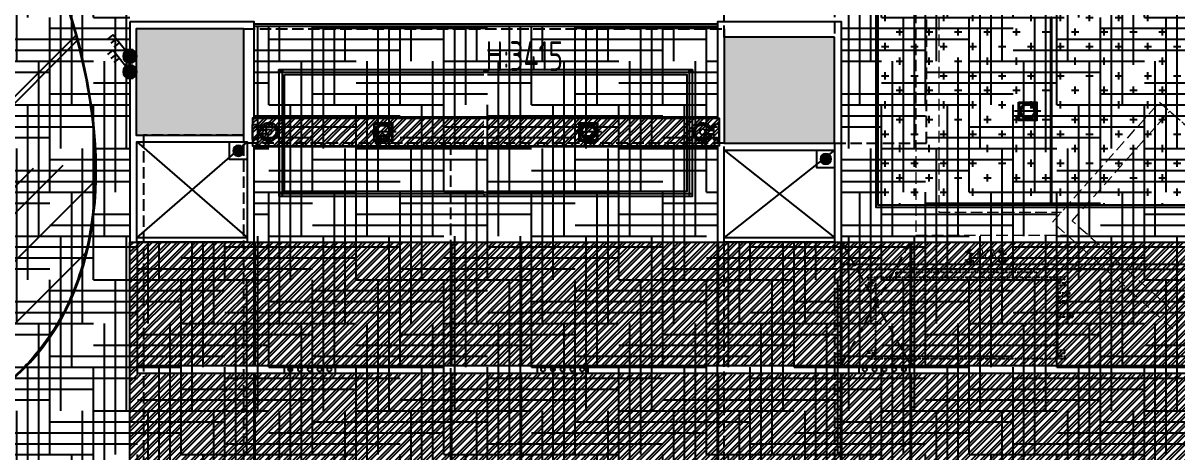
# Model space of a CAD drawing. Header units: millimetres. Extents: x -108767 to 78913, y -380878 to 1470.
# Drawn here: x -11737 to -6716, y -189345 to -187476 of the extents above; entities that cross this region are included whole.
import ezdxf
from ezdxf.enums import TextEntityAlignment as Align

# ---------------------------------------------------------------- set-up
doc = ezdxf.new("R2010")
doc.units = ezdxf.units.MM
doc.header["$LTSCALE"] = 10
doc.set_wipeout_variables(frame=1)
for name, pattern in [('__DASH', [0.35, 0.25, -0.1]), ('DASH', [0.35, 0.25, -0.1]), ('DOTE', [2.42, 2, -0.2, 0.02, -0.2])]:
    doc.linetypes.add(name, pattern=pattern)
doc.layers.add('A-GLAZ-MULN', color=1, linetype='Continuous', lineweight=25)
for name, color, linetype in [('NW-01-wall(原有墙体)', 255, 'Continuous'), ('NW-01梁', 4, 'Continuous'), ('NW-02-fix(到顶家具)', 54, 'Continuous'), ('NW-02-fr(地面家具)', 74, 'Continuous'), ('NW-02-free(活动家具)', 241, 'Continuous'), ('NW-02-玻璃隔断', 145, 'Continuous'), ('NW-03-地面铺装', 8, 'Continuous'), ('NW-04-light(天花灯具)', 1, 'Continuous'), ('NW-04-天花造型粗线', 163, 'Continuous'), ('NW-light(天花灯具)', 1, 'Continuous'), ('NW-完成面（用于平面）', 43, 'Continuous'), ('NW-开关插座', 117, 'Continuous'), ('NW-强弱电插座', 223, 'Continuous'), ('NW-强电插座', 223, 'Continuous'), ('NW-暖通设备', 161, 'Continuous'), ('NW-暖通风口', 33, 'Continuous')]:
    doc.layers.add(name, color=color, linetype=linetype)
doc.styles.get("Standard").update_dxf_attribs({"font": ''})
doc.styles.add('TSSD_REIN', font='tssdeng.shx', dxfattribs={"width": 0.7, "bigfont": 'hztxt.shx'})
doc.styles.add('黑体', font='', dxfattribs={"width": 0.8, "height": 3})
doc.styles.get('Standard').set_extended_font_data('SimSun')
doc.styles.get('黑体').set_extended_font_data('Microsoft YaHei')

# ---------------------------------------------------------------- blocks, each defined once
blk = doc.blocks.new('hdfgfgfd')
at = {"layer": 'NW-04-light(天花灯具)'}
blk.add_lwpolyline([(-48389.7, -188720.5), (-48170.6, -188720.5), (-48170.6, -188754.5), (-48389.7, -188754.5)], close=True, dxfattribs=at)
at = {"layer": 'NW-04-light(天花灯具)', "color": 8}
for centre in [(-48365.3, -188737.5), (-48322.7, -188737.5), (-48280.1, -188737.5), (-48237.5, -188737.5), (-48195, -188737.5)]:
    blk.add_circle(centre, 8.76, dxfattribs=at)
blk = doc.blocks.new('嵌入式射灯1')
at = {"color": 250, "linetype": 'DOTE', "ltscale": 30}
blk.add_line((0, 100), (0, -100), dxfattribs=at)
blk.add_lwpolyline([(-100, 0, 0, 0, 0), (100, 0, 30, 0, 0), (154.9, 0, 0, 0, 0)], format="xyseb", dxfattribs=at)
blk.add_circle((0, 0), 60)
at = {"color": 250}
blk.add_circle((0, 0), 50, dxfattribs=at)
blk = doc.blocks.new('*U243')
at = {"layer": 'NW-04-light(天花灯具)', "color": 1, "ltscale": 15}
blk.add_lwpolyline([(150844.17, -14074.61), (150848.37, -14074.61), (150848.37, -14078.82), (150844.17, -14078.82)], close=True, dxfattribs=at)
at = {"layer": 'NW-04-light(天花灯具)', "color": 8, "ltscale": 15}
blk.add_lwpolyline([(150844.38, -14074.82), (150848.16, -14074.82), (150848.16, -14078.61), (150844.38, -14078.61)], close=True, dxfattribs=at)
at = {"layer": 'NW-04-light(天花灯具)', "color": 1, "linetype": 'DASH', "ltscale": 15, "xscale": 0.03000000000000001, "yscale": 0.03000000000000001, "zscale": 0.03000000000000001, "rotation": 270.0000000002702}
blk.add_blockref('嵌入式射灯1', (150846.27, -14076.71), dxfattribs=at)
blk = doc.blocks.new('fdsaghfjkd')
at = {"layer": 'NW-暖通风口', "color": 250, "linetype": '__DASH', "ltscale": 0.5}
for p, q in [((-474.8, -12.6), (-474.8, 0)), ((-474.8, 0), (-439.2, 0)), ((-439.2, -396.2), (-439.2, 0)), ((-439.2, 0), (439.2, 0)), ((-340.1, 0), (-340.1, 23.8)), ((-340.1, 23.8), (340.1, 23.8)), ((340.1, 23.8), (340.1, 0)), ((439.2, 0), (439.2, -396.2)), ((439.2, -396.2), (439.2, 0)), ((474.8, 0), (439.2, 0)), ((474.8, -12.6), (474.8, 0)), ((-474.8, -12.6), (-453.4, -12.6)), ((-453.4, -28), (-474.8, -28)), ((-474.8, -28), (-474.8, -40.6)), ((-474.8, -40.6), (-439.2, -40.6)), ((474.8, -40.6), (439.2, -40.6)), ((474.8, -12.6), (453.4, -12.6)), ((453.4, -28), (474.8, -28)), ((474.8, -28), (474.8, -40.6)), ((439.2, -75.5), (483.4, -75.5)), ((439.2, -93.3), (483.4, -93.3)), ((483.4, -75.5), (483.4, -84.4)), ((483.4, -78.5), (487.3, -78.5)), ((483.4, -93.3), (483.4, -84.4)), ((483.4, -90.2), (487.3, -90.2)), ((487.3, -94.7), (487.3, -74.1)), ((487.3, -74.1), (496.6, -74.1)), ((487.3, -94.7), (496.6, -94.7)), ((496.6, -74.1), (497.1, -74.6)), ((496.6, -94.7), (497.1, -94.1)), ((497.1, -74.6), (497.1, -94.1)), ((439.2, -114.3), (474.5, -114.3)), ((439.2, -124.1), (474.5, -124.1)), ((474.5, -114.3), (474.5, -119.2)), ((474.5, -117.3), (478.4, -117.3)), ((474.5, -124.1), (474.5, -119.2)), ((474.5, -121.1), (478.4, -121.1)), ((478.4, -125.5), (478.4, -112.8)), ((478.4, -112.8), (487.7, -112.8)), ((478.4, -125.5), (487.7, -125.5)), ((487.7, -112.8), (488.2, -113.4)), ((487.7, -125.5), (488.2, -125)), ((488.2, -113.4), (488.2, -125)), ((439.2, -174), (500.1, -174)), ((439.2, -191.8), (500.1, -191.8)), ((500.1, -174), (500.1, -182.9)), ((500.1, -177), (504, -177)), ((500.1, -191.8), (500.1, -182.9)), ((500.1, -188.7), (504, -188.7)), ((504, -193.2), (504, -172.6)), ((504, -172.6), (513.3, -172.6)), ((504, -193.2), (513.3, -193.2)), ((513.3, -172.6), (513.8, -173.1)), ((513.3, -193.2), (513.8, -192.6)), ((513.8, -173.1), (513.8, -192.6)), ((-474.8, -368.2), (-474.8, -355.6)), ((-474.8, -355.6), (-439.2, -355.6)), ((-453.4, -368.2), (-474.8, -368.2)), ((-474.8, -383.7), (-474.8, -396.2)), ((-474.8, -383.7), (-453.4, -383.7)), ((474.8, -355.6), (439.2, -355.6)), ((453.4, -368.2), (474.8, -368.2)), ((474.8, -383.7), (453.4, -383.7)), ((474.8, -368.2), (474.8, -355.6)), ((474.8, -383.7), (474.8, -396.2)), ((-474.8, -396.2), (-439.2, -396.2)), ((439.2, -396.2), (-439.2, -396.2)), ((474.8, -396.2), (439.2, -396.2))]:
    blk.add_line(p, q, dxfattribs=at)
for centre, start, end in [((-453.4, -20.3), 270, 90), ((453.4, -20.3), 90, 270), ((-453.4, -375.9), 270, 90), ((453.4, -375.9), 90, 270)]:
    blk.add_arc(centre, 7.74, start, end, dxfattribs=at)
blk = doc.blocks.new('A$C14736404')
at = {"layer": 'A-GLAZ-MULN', "color": 1}
for p, q in [((52.2, 40.3), (20.2, 40.3)), ((52.2, 26.9), (20.2, 26.9))]:
    blk.add_line(p, q, dxfattribs=at)
blk.add_lwpolyline([(0, 6.7), (0, 60.5), (20.2, 60.5), (20.2, 6.7)], close=True, dxfattribs=at)
at = {"layer": 'A-GLAZ-MULN', "color": 8}
blk.add_circle((59.7, 33.6), 10.1, dxfattribs=at)
at = {"layer": 'A-GLAZ-MULN', "color": 1}
blk.add_arc((59.7, 33.6), 33.6, 191.537, 168.463, dxfattribs=at)
at = {"layer": 'A-GLAZ-MULN', "color": 8}
blk.add_arc((59.7, 33.6), 26.9, 194.4775, 165.5225, dxfattribs=at)
blk = doc.blocks.new('*U61')
h = blk.add_hatch(color=256)
h.dxf.hatch_style = 1
edge = h.paths.add_edge_path()
edge.add_arc((0, 40), 30, 0, 360)
blk.add_lwpolyline([(-50, -10), (50, -10), (50, 90), (-50, 90)], close=True)
blk.add_circle((0, 40), 30)
blk = doc.blocks.new('*U264')
at = {"layer": 'NW-强电插座', "xscale": 0.7704166666280803, "yscale": 0.7704166666280803, "zscale": 0.7704166666280803}
blk.add_blockref('*U61', (225.9, 1986.4), dxfattribs=at)
blk = doc.blocks.new('_LINKPT1')
blk.add_line((0, 0), (0, 0))
blk = doc.blocks.new('ergwet')
for p, q in [((5135.37, -385.51), (5136.08, -384.8)), ((5137.49, -387.63), (5135.37, -385.51)), ((5135.91, -386.06), (5136.63, -385.34)), ((5136.43, -386.57), (5137.14, -385.86))]:
    blk.add_line(p, q)
blk.add_circle((5138.19, -388.34), 1)
for points in [[(5137.33, -388.84), (5137.33, -387.84), (5137.69, -389.21), (5137.69, -387.47)], [(5137.69, -389.21), (5137.69, -387.47), (5138.19, -389.34), (5138.19, -387.34)], [(5138.69, -389.21), (5138.69, -387.47), (5138.19, -389.34), (5138.19, -387.34)], [(5139.06, -388.84), (5139.06, -387.84), (5138.69, -389.21), (5138.69, -387.47)], [(5137.19, -388.34), (5137.19, -388.34), (5137.33, -388.84), (5137.33, -387.84)], [(5139.19, -388.34), (5139.19, -388.34), (5139.06, -388.84), (5139.06, -387.84)]]:
    blk.add_solid(points)
at = {"xscale": 4.805045045043872, "yscale": 4.805045045043872, "zscale": 4.805045045043872, "rotation": 90}
for p in [(5138.19, -387.34), (5137.19, -388.34), (5139.19, -388.34)]:
    blk.add_blockref('_LINKPT1', p, dxfattribs=at)
at = {"width": 0.8, "flags": 9}
blk.add_attdef('A', (5139.19, -388.34), '', height=0.0000961, rotation=90, dxfattribs=at)
blk = doc.blocks.new('*U261')
at = {"layer": 'NW-开关插座', "xscale": 30.1, "yscale": 30.1, "zscale": 30.1}
blk.add_blockref('ergwet', (-154433.7, 13702.9), dxfattribs=at)
blk = doc.blocks.new('gdagdfds')
at = {"layer": 'NW-03-地面铺装'}
h = blk.add_hatch(dxfattribs=at)
h.set_pattern_fill('HOUND', color=250, scale=30)
h.paths.add_polyline_path([(-8715.5, -189541.5), (-8175.5, -189541.5), (-8175.5, -188430.5), (-8715.5, -188430.5)])
h.paths.add_polyline_path([(-8715.5, -188430.5), (-10731.5, -188430.5), (-10731.5, -189541.5), (-8715.5, -189541.5)])
h.paths.add_polyline_path([(-10731.5, -188430.5), (-8715.5, -188430.5), (-8715.5, -187491.5), (-10731.5, -187491.5)])
h.paths.add_polyline_path([(-11271.5, -184286.5), (-16940.5, -184286.5), (-16940.5, -189541.5), (-11271.5, -189541.5)])
h.paths.add_polyline_path([(-10731.5, -188430.5), (-11271.5, -188430.5), (-11271.5, -189541.5), (-10731.5, -189541.5)])
h.paths.add_polyline_path([(-10738.5, -187994.5), (-10738.5, -188011), (-10731.5, -188011), (-10731.5, -187994.5)])
h.paths.add_polyline_path([(-6721.5, -189541.5), (-6721.5, -189391.5), (-2315.5, -189391.5), (-2315.5, -189541.5), (-1522.5, -189541.5), (-1522.5, -184286.5), (-8175.5, -184286.5), (-8175.5, -189541.5)])

msp = doc.modelspace()

# ---------------------------------------------------------------- hatches: boundary and pattern name
at = {"layer": 'NW-01-wall(原有墙体)'}
h = msp.add_hatch(color=250, dxfattribs=at)
h.dxf.hatch_style = 1
h.paths.add_polyline_path([(-17160.5, -183986.5), (-1222.5, -183986.5), (-1222.5, -189855.5), (-1629.5, -189855.5), (-1629.5, -193769.5), (-17160.5, -193769.5)])
h.paths.add_polyline_path([(-16960.5, -184186.5), (-16960.5, -193569.5), (-1829.5, -193569.5), (-1829.5, -191673.5), (-3655.5, -191673.5), (-3655.5, -191296.5), (-3455.5, -191296.5), (-3455.5, -191453.5), (-1842.5, -191453.5), (-1842.5, -189890.5), (-3455.5, -189890.5), (-3455.5, -190430.5), (-3655.5, -190430.5), (-3655.5, -189871.5), (-4059.5, -189871.5), (-4059.5, -189571.5), (-3273.5, -189571.5), (-3273.5, -189655.5), (-1422.5, -189655.5), (-1422.5, -184186.5)], flags=16)
h = msp.add_hatch(color=250, dxfattribs=at)
h.dxf.hatch_style = 1
h.paths.add_polyline_path([(-10776.5, -187501.5), (-11244.5, -187501.5), (-11244.5, -187964.5), (-10776.5, -187964.5)])
h = msp.add_hatch(color=250, dxfattribs=at)
h.dxf.hatch_style = 1
h.paths.add_polyline_path([(-8205.5, -187537.5), (-8685.5, -187537.5), (-8685.5, -188000.5), (-8205.5, -188000.5)])
at = {"layer": 'NW-04-天花造型粗线', "linetype": 'Continuous'}
h = msp.add_hatch(dxfattribs=at)
h.set_pattern_fill('AR-RROOF', color=250, scale=20, angle=45)
h.set_pattern_definition([(45, (0, -10), (431.0523, 1149.4728), [7620, -1016, 2540, -508]), (45, (298.14, 647.35), (-836.9599, 118.5394), [1524, -167.64, 3048, -381]), (45, (-125.72, 474.93), (1627.2224, 2108.56414), [4064, -711.2, 2032, -508])])
edge = h.paths.add_edge_path()
edge.add_spline(control_points=[(-11739.5, -188983.1), (-11714.8, -188958.4), (-11691.5, -188932.5), (-11637.3, -188865.1), (-11608, -188822.1), (-11555.7, -188730.8), (-11532.7, -188682.5), (-11493.1, -188581.1), (-11476.5, -188527.9), (-11450, -188417.1), (-11440, -188359.5), (-11426.7, -188240.2), (-11423.4, -188178.6), (-11423.6, -188051.9), (-11427, -187986.8), (-11440.6, -187853.6), (-11450.7, -187785.6), (-11477.6, -187647.1), (-11494.4, -187576.7), (-11534.4, -187434.1), (-11557.6, -187361.9), (-11610.4, -187216.3), (-11639.9, -187142.9), (-11705, -186995.6), (-11740.6, -186921.6), (-11817.5, -186773.7), (-11858.8, -186699.8), (-11946.9, -186552.6), (-11993.6, -186479.4), (-12092.1, -186334.1), (-12143.9, -186262.2), (-12252, -186120), (-12308.4, -186049.9), (-12425.2, -185912.1), (-12485.7, -185844.4), (-12610.3, -185712.1), (-12674.4, -185647.4), (-12805.7, -185521.6), (-12872.9, -185460.5), (-13009.9, -185342.3), (-13079.6, -185285.2), (-13221, -185175.6), (-13292.7, -185123.1), (-13437.5, -185022.9), (-13510.5, -184975.3), (-13657.4, -184885.5), (-13731.2, -184843.3), (-13878.9, -184764.6), (-13952.9, -184728.1), (-14100.3, -184661), (-14173.8, -184630.5), (-14319.6, -184575.8), (-14392, -184551.5), (-14535, -184509.5), (-14605.7, -184491.7), (-14744.8, -184462.7), (-14813.2, -184451.5), (-14947.2, -184435.9), (-15012.8, -184431.4), (-15140.5, -184429.1), (-15202.7, -184431.4), (-15323.1, -184442.5), (-15381.3, -184451.5), (-15493.5, -184476), (-15547.3, -184491.5), (-15650.2, -184529.2), (-15699.3, -184551.2), (-15792.1, -184601.6), (-15835.9, -184629.9), (-15917.9, -184692.7), (-15956.1, -184727.1), (-16026.7, -184801.7), (-16059.1, -184841.9), (-16117.6, -184927.7), (-16143.8, -184973.4), (-16189.8, -185069.8), (-16209.7, -185120.6), (-16242.8, -185226.8), (-16256.1, -185282.2), (-16276.1, -185397.4), (-16282.7, -185457.1), (-16289.3, -185580.2), (-16289.3, -185643.6), (-16282.4, -185773.7), (-16275.6, -185840.3), (-16255.4, -185976.2), (-16242, -186045.5), (-16208.5, -186186.2), (-16188.5, -186257.6), (-16142.1, -186401.8), (-16115.7, -186474.7), (-16056.8, -186621.3), (-16024.2, -186695.1), (-15953.1, -186842.8), (-15914.7, -186916.8), (-15832.1, -187064.5), (-15788, -187138.2), (-15694.7, -187284.5), (-15645.4, -187357.2), (-15542, -187501.1), (-15487.9, -187572.2), (-15375.3, -187712.3), (-15316.8, -187781.3), (-15196, -187916.5), (-15133.6, -187982.8), (-15005.5, -188112), (-14939.8, -188175), (-14805.6, -188297.1), (-14737, -188356.3), (-14597.7, -188470.3), (-14526.9, -188525.2), (-14383.7, -188630.2), (-14311.3, -188680.3), (-14165.3, -188775.4), (-14091.8, -188820.4), (-13944.4, -188904.8), (-13870.4, -188944.2), (-13722.7, -189017.2), (-13648.9, -189050.7), (-13502.1, -189111.7), (-13429.1, -189139.1), (-13284.5, -189187.6), (-13212.9, -189208.7), (-13071.6, -189244.2), (-13002, -189258.7), (-12865.3, -189281.1), (-12798.3, -189289), (-12667.3, -189298), (-12603.3, -189299.1), (-12479.1, -189294.7), (-12418.8, -189289.1), (-12302.4, -189271.2), (-12246.3, -189259), (-12138.7, -189227.9), (-12087.1, -189209.1), (-11989.2, -189165.1), (-11942.7, -189139.9), (-11855.1, -189083.3), (-11814.1, -189051.9), (-11763.4, -189006.4), (-11751.3, -188994.9), (-11739.5, -188983.1)], knot_values=[3.141593, 3.141593, 3.141593, 3.141593, 3.203394, 3.203394, 3.294449, 3.294449, 3.385504, 3.385504, 3.476559, 3.476559, 3.567614, 3.567614, 3.65867, 3.65867, 3.749725, 3.749725, 3.84078, 3.84078, 3.931835, 3.931835, 4.02289, 4.02289, 4.113946, 4.113946, 4.205001, 4.205001, 4.296056, 4.296056, 4.387111, 4.387111, 4.478166, 4.478166, 4.569221, 4.569221, 4.660277, 4.660277, 4.751332, 4.751332, 4.842387, 4.842387, 4.933442, 4.933442, 5.024497, 5.024497, 5.115552, 5.115552, 5.206608, 5.206608, 5.297663, 5.297663, 5.388718, 5.388718, 5.479773, 5.479773, 5.570828, 5.570828, 5.661884, 5.661884, 5.752939, 5.752939, 5.843994, 5.843994, 5.935049, 5.935049, 6.026104, 6.026104, 6.117159, 6.117159, 6.208215, 6.208215, 6.29927, 6.29927, 6.390325, 6.390325, 6.48138, 6.48138, 6.572435, 6.572435, 6.663491, 6.663491, 6.754546, 6.754546, 6.845601, 6.845601, 6.936656, 6.936656, 7.027711, 7.027711, 7.118766, 7.118766, 7.209822, 7.209822, 7.300877, 7.300877, 7.391932, 7.391932, 7.482987, 7.482987, 7.574042, 7.574042, 7.665097, 7.665097, 7.756153, 7.756153, 7.847208, 7.847208, 7.938263, 7.938263, 8.029318, 8.029318, 8.120373, 8.120373, 8.211429, 8.211429, 8.302484, 8.302484, 8.393539, 8.393539, 8.484594, 8.484594, 8.575649, 8.575649, 8.666704, 8.666704, 8.75776, 8.75776, 8.848815, 8.848815, 8.93987, 8.93987, 9.030925, 9.030925, 9.12198, 9.12198, 9.213035, 9.213035, 9.304091, 9.304091, 9.395146, 9.395146, 9.424778, 9.424778, 9.424778, 9.424778], degree=3, periodic=0)
at = {"layer": 'NW-04-天花造型粗线'}
h = msp.add_hatch(dxfattribs=at)
h.set_pattern_fill('CROSS', color=250, scale=10)
h.paths.add_polyline_path([(-3107.5, -188270.5), (-8015.5, -188270.5), (-8015.5, -184519.5), (-3107.5, -184519.5)])
h.paths.add_polyline_path([(-7490.3, -184519.5), (-7240.3, -184519.5), (-7240.3, -185099.5), (-7490.3, -185099.5)], flags=16)
h.paths.add_polyline_path([(-5012.5, -186361.5), (-4762.5, -186361.5), (-4762.5, -187295.5), (-5012.5, -187295.5)], flags=16)
h = msp.add_hatch(dxfattribs=at)
h.set_pattern_fill('ANSI32', color=250, scale=3)
h.paths.add_polyline_path([(-8708.5, -187891), (-10738.5, -187891), (-10738.5, -188011), (-8708.5, -188011)])
h.paths.add_polyline_path([(-8718.5, -187886), (-10728.5, -187886), (-10728.5, -187891), (-8718.5, -187891)])
h.paths.add_polyline_path([(-8718.5, -188011), (-10728.5, -188011), (-10728.5, -188016), (-8718.5, -188016)])
h = msp.add_hatch(dxfattribs=at)
h.set_pattern_fill('ANSI32', color=250, scale=3)
h.paths.add_polyline_path([(-11271.5, -188430.5), (-1522.5, -188430.5), (-1522.5, -189541.5), (-11271.5, -189541.5)])
h.paths.add_polyline_path([(-11241.5, -188966), (-1552.5, -188966), (-1552.5, -189006), (-11241.5, -189006)], flags=16)
at = {"layer": 'NW-暖通风口'}
for points in [[(-7619.4, -188523.8), (-7634.5, -188508.6), (-7637.9, -188513.2)], [(-7619.4, -188523.8), (-7604.2, -188508.6), (-7600.8, -188513.2)], [(-7475.8, -188523.8), (-7490.9, -188508.6), (-7494.4, -188513.2)], [(-7475.8, -188523.8), (-7460.7, -188508.6), (-7457.3, -188513.2)]]:
    msp.add_hatch(color=256, dxfattribs=at).paths.add_polyline_path(points)

# ---------------------------------------------------------------- linework, layer by layer
at = {"layer": 'NW-01-wall(原有墙体)'}
for points in [[(-10776.5, -187501.5), (-11244.5, -187501.5), (-11244.5, -187964.5), (-10776.5, -187964.5)], [(-8205.5, -187537.5), (-8685.5, -187537.5), (-8685.5, -188000.5), (-8205.5, -188000.5)]]:
    msp.add_lwpolyline(points, close=True, dxfattribs=at)
at = {"layer": 'NW-01梁', "linetype": 'DASH', "ltscale": 20}
for p, q in [((-7806.5, -188000.5), (-7806.5, -184186.5)), ((-8206.5, -188000.5), (-7806.5, -188000.5))]:
    msp.add_line(p, q, dxfattribs=at)
msp.add_lwpolyline([(-8685.5, -184461.5), (-8205.5, -184461.5), (-8205.5, -187537.5), (-8685.5, -187537.5)], close=True, dxfattribs=at)
at = {"layer": 'NW-02-fix(到顶家具)', "color": 8, "ltscale": 10}
for p, q in [((-11241.5, -187994.5), (-10761.5, -188410.5)), ((-10761.5, -187994.5), (-11241.5, -188410.5)), ((-8685.5, -188030.5), (-8205.5, -188410.5)), ((-8205.5, -188030.5), (-8685.5, -188410.5))]:
    msp.add_line(p, q, dxfattribs=at)
at = {"layer": 'NW-02-fix(到顶家具)', "ltscale": 10}
for points in [[(-11241.5, -188430.5), (-11241.5, -187994.5), (-10761.5, -187994.5), (-10761.5, -188430.5)], [(-8685.5, -188430.5), (-8685.5, -188030.5), (-8205.5, -188030.5), (-8205.5, -188430.5)]]:
    msp.add_lwpolyline(points, dxfattribs=at)
for points in [[(-11241.5, -188410.5), (-10761.5, -188410.5), (-10761.5, -188430.5), (-11241.5, -188430.5)], [(-8685.5, -188410.5), (-8205.5, -188410.5), (-8205.5, -188430.5), (-8685.5, -188430.5)]]:
    msp.add_lwpolyline(points, close=True, dxfattribs=at)
at = {"layer": 'NW-02-fr(地面家具)'}
for points in [[(-10623.5, -188230.5), (-8823.5, -188230.5), (-8823.5, -187680.5), (-10623.5, -187680.5)], [(-10623.5, -187680.5), (-10608.5, -187680.5), (-10608.5, -187690.5), (-10623.5, -187690.5)], [(-9731, -187680.5), (-9716, -187680.5), (-9716, -187690.5), (-9731, -187690.5)], [(-8838.5, -187680.5), (-8823.5, -187680.5), (-8823.5, -187690.5), (-8838.5, -187690.5)], [(-10623.5, -188230.5), (-10608.5, -188230.5), (-10608.5, -188220.5), (-10623.5, -188220.5)], [(-9731, -188230.5), (-9716, -188230.5), (-9716, -188220.5), (-9731, -188220.5)], [(-8838.5, -188230.5), (-8823.5, -188230.5), (-8823.5, -188220.5), (-8838.5, -188220.5)]]:
    msp.add_lwpolyline(points, close=True, dxfattribs=at)
at = {"layer": 'NW-02-fr(地面家具)', "color": 8}
for points in [[(-10608.5, -187690.5), (-8838.5, -187690.5), (-8838.5, -188220.5), (-10608.5, -188220.5)], [(-10598.5, -187700.5), (-8848.5, -187700.5), (-8848.5, -188210.5), (-10598.5, -188210.5)]]:
    msp.add_lwpolyline(points, close=True, dxfattribs=at)
at = {"layer": 'NW-02-fr(地面家具)', "color": 250}
for points in [[(-10193.3, -187976.7), (-10211.5, -187967.2), (-10156.3, -187967.2), (-10175.7, -187958.2)], [(-9282.2, -187976.7), (-9300.5, -187967.2), (-9245.3, -187967.2), (-9264.7, -187958.2)]]:
    msp.add_lwpolyline(points, dxfattribs=at)
at = {"layer": 'NW-02-free(活动家具)', "linetype": 'DASH', "lineweight": 5, "ltscale": 20}
for points in [[(-2429.7, -184836.8), (-7852.5, -184836.8), (-7852.5, -188400.5), (-7193.6, -188400.5)], [(-6792.4, -187820.5), (-6269.2, -188285.6), (-6734.3, -188808.8), (-7257.4, -188343.7), (-6792.4, -187820.5)]]:
    msp.add_lwpolyline(points, dxfattribs=at)
at = {"layer": 'NW-02-free(活动家具)', "color": 8, "linetype": 'DASH', "lineweight": 5, "ltscale": 20}
msp.add_lwpolyline([(-2429.7, -184936.8), (-7752.5, -184936.8), (-7752.5, -188300.5), (-7219, -188300.5)], dxfattribs=at)
msp.add_lwpolyline([(-6747.5, -187860.4), (-6314, -188245.8), (-6739.3, -188724.1), (-7172.7, -188338.7)], close=True, dxfattribs=at)
at = {"layer": 'NW-02-玻璃隔断', "ltscale": 10}
for p, q in [((-8715.5, -187481.5), (-10731.5, -187481.5)), ((-8715.5, -187491.5), (-10731.5, -187491.5))]:
    msp.add_line(p, q, dxfattribs=at)
at = {"layer": 'NW-04-天花造型粗线'}
for points in [[(-3107.5, -188280.5), (-8025.5, -188280.5), (-8025.5, -184509.5), (-3107.5, -184509.5)], [(-11271.5, -188430.5), (-1522.5, -188430.5), (-1522.5, -189541.5), (-11271.5, -189541.5)]]:
    msp.add_lwpolyline(points, close=True, dxfattribs=at)
at = {"layer": 'NW-04-天花造型粗线', "color": 32}
msp.add_lwpolyline([(-3107.5, -188270.5), (-8015.5, -188270.5), (-8015.5, -184519.5), (-3107.5, -184519.5)], close=True, dxfattribs=at)
at = {"layer": 'NW-04-天花造型粗线', "color": 251}
for points in [[(-7265.5, -187451.5), (-7262.5, -187451.5), (-7262.5, -188270.5), (-7265.5, -188270.5)], [(-10731.5, -188430.5), (-10728.5, -188430.5), (-10728.5, -189541.5), (-10731.5, -189541.5)], [(-9875, -188430.5), (-9872, -188430.5), (-9872, -189541.5), (-9875, -189541.5)], [(-9572, -188430.5), (-9569, -188430.5), (-9569, -189541.5), (-9572, -189541.5)], [(-8715.5, -188430.5), (-8712.5, -188430.5), (-8712.5, -189541.5), (-8715.5, -189541.5)], [(-8178.5, -188430.5), (-8175.5, -188430.5), (-8175.5, -189541.5), (-8178.5, -189541.5)], [(-7875.5, -188430.5), (-7872.5, -188430.5), (-7872.5, -189541.5), (-7875.5, -189541.5)]]:
    msp.add_lwpolyline(points, close=True, dxfattribs=at)
at = {"layer": 'NW-04-天花造型粗线', "color": 32, "linetype": 'DASH', "ltscale": 20}
msp.add_lwpolyline([(-8175.5, -188430.5), (-3260.5, -188430.5), (-3260.5, -188550.5), (-8175.5, -188550.5)], close=True, dxfattribs=at)
at = {"layer": 'NW-04-天花造型粗线', "color": 32}
msp.add_open_spline([(-11739.5, -188983.1), (-11714.8, -188958.4), (-11691.5, -188932.5), (-11637.3, -188865.1), (-11608, -188822.1), (-11555.7, -188730.8), (-11532.7, -188682.5), (-11493.1, -188581.1), (-11476.5, -188527.9), (-11450, -188417.1), (-11440, -188359.5), (-11426.7, -188240.2), (-11423.4, -188178.6), (-11423.6, -188051.9), (-11427, -187986.8), (-11440.6, -187853.6), (-11450.7, -187785.6), (-11477.6, -187647.1), (-11494.4, -187576.7), (-11534.4, -187434.1), (-11557.6, -187361.9), (-11610.4, -187216.3), (-11639.9, -187142.9), (-11705, -186995.6), (-11740.6, -186921.6), (-11817.5, -186773.7), (-11858.8, -186699.8), (-11946.9, -186552.6), (-11993.6, -186479.4), (-12092.1, -186334.1), (-12143.9, -186262.2), (-12252, -186120), (-12308.4, -186049.9), (-12425.2, -185912.1), (-12485.7, -185844.4), (-12610.3, -185712.1), (-12674.4, -185647.4), (-12805.7, -185521.6), (-12872.9, -185460.5), (-13009.9, -185342.3), (-13079.6, -185285.2), (-13221, -185175.6), (-13292.7, -185123.1), (-13437.5, -185022.9), (-13510.5, -184975.3), (-13657.4, -184885.5), (-13731.2, -184843.3), (-13878.9, -184764.6), (-13952.9, -184728.1), (-14100.3, -184661), (-14173.8, -184630.5), (-14319.6, -184575.8), (-14392, -184551.5), (-14535, -184509.5), (-14605.7, -184491.7), (-14744.8, -184462.7), (-14813.2, -184451.5), (-14947.2, -184435.9), (-15012.8, -184431.4), (-15140.5, -184429.1), (-15202.7, -184431.4), (-15323.1, -184442.5), (-15381.3, -184451.5), (-15493.5, -184476), (-15547.3, -184491.5), (-15650.2, -184529.2), (-15699.3, -184551.2), (-15792.1, -184601.6), (-15835.9, -184629.9), (-15917.9, -184692.7), (-15956.1, -184727.1), (-16026.7, -184801.7), (-16059.1, -184841.9), (-16117.6, -184927.7), (-16143.8, -184973.4), (-16189.8, -185069.8), (-16209.7, -185120.6), (-16242.8, -185226.8), (-16256.1, -185282.2), (-16276.1, -185397.4), (-16282.7, -185457.1), (-16289.3, -185580.2), (-16289.3, -185643.6), (-16282.4, -185773.7), (-16275.6, -185840.3), (-16255.4, -185976.2), (-16242, -186045.5), (-16208.5, -186186.2), (-16188.5, -186257.6), (-16142.1, -186401.8), (-16115.7, -186474.7), (-16056.8, -186621.3), (-16024.2, -186695.1), (-15953.1, -186842.8), (-15914.7, -186916.8), (-15832.1, -187064.5), (-15788, -187138.2), (-15694.7, -187284.5), (-15645.4, -187357.2), (-15542, -187501.1), (-15487.9, -187572.2), (-15375.3, -187712.3), (-15316.8, -187781.3), (-15196, -187916.5), (-15133.6, -187982.8), (-15005.5, -188112), (-14939.8, -188175), (-14805.6, -188297.1), (-14737, -188356.3), (-14597.7, -188470.3), (-14526.9, -188525.2), (-14383.7, -188630.2), (-14311.3, -188680.3), (-14165.3, -188775.4), (-14091.8, -188820.4), (-13944.4, -188904.8), (-13870.4, -188944.2), (-13722.7, -189017.2), (-13648.9, -189050.7), (-13502.1, -189111.7), (-13429.1, -189139.1), (-13284.5, -189187.6), (-13212.9, -189208.7), (-13071.6, -189244.2), (-13002, -189258.7), (-12865.3, -189281.1), (-12798.3, -189289), (-12667.3, -189298), (-12603.3, -189299.1), (-12479.1, -189294.7), (-12418.8, -189289.1), (-12302.4, -189271.2), (-12246.3, -189259), (-12138.7, -189227.9), (-12087.1, -189209.1), (-11989.2, -189165.1), (-11942.7, -189139.9), (-11855.1, -189083.3), (-11814.1, -189051.9), (-11763.4, -189006.4), (-11751.3, -188994.9), (-11739.5, -188983.1)], degree=3, knots=[3.141593, 3.141593, 3.141593, 3.141593, 3.203394, 3.203394, 3.294449, 3.294449, 3.385504, 3.385504, 3.476559, 3.476559, 3.567614, 3.567614, 3.65867, 3.65867, 3.749725, 3.749725, 3.84078, 3.84078, 3.931835, 3.931835, 4.02289, 4.02289, 4.113946, 4.113946, 4.205001, 4.205001, 4.296056, 4.296056, 4.387111, 4.387111, 4.478166, 4.478166, 4.569221, 4.569221, 4.660277, 4.660277, 4.751332, 4.751332, 4.842387, 4.842387, 4.933442, 4.933442, 5.024497, 5.024497, 5.115552, 5.115552, 5.206608, 5.206608, 5.297663, 5.297663, 5.388718, 5.388718, 5.479773, 5.479773, 5.570828, 5.570828, 5.661884, 5.661884, 5.752939, 5.752939, 5.843994, 5.843994, 5.935049, 5.935049, 6.026104, 6.026104, 6.117159, 6.117159, 6.208215, 6.208215, 6.29927, 6.29927, 6.390325, 6.390325, 6.48138, 6.48138, 6.572435, 6.572435, 6.663491, 6.663491, 6.754546, 6.754546, 6.845601, 6.845601, 6.936656, 6.936656, 7.027711, 7.027711, 7.118766, 7.118766, 7.209822, 7.209822, 7.300877, 7.300877, 7.391932, 7.391932, 7.482987, 7.482987, 7.574042, 7.574042, 7.665097, 7.665097, 7.756153, 7.756153, 7.847208, 7.847208, 7.938263, 7.938263, 8.029318, 8.029318, 8.120373, 8.120373, 8.211429, 8.211429, 8.302484, 8.302484, 8.393539, 8.393539, 8.484594, 8.484594, 8.575649, 8.575649, 8.666704, 8.666704, 8.75776, 8.75776, 8.848815, 8.848815, 8.93987, 8.93987, 9.030925, 9.030925, 9.12198, 9.12198, 9.213035, 9.213035, 9.304091, 9.304091, 9.395146, 9.395146, 9.424778, 9.424778, 9.424778, 9.424778], dxfattribs=at)
at = {"layer": 'NW-完成面（用于平面）'}
for points in [[(-11271.5, -187471.5), (-11271.5, -188430.5), (-10731.5, -188430.5), (-10731.5, -188016)], [(-10731.5, -187886), (-10731.5, -187471.5), (-11271.5, -187471.5)], [(-8715.5, -188016), (-8715.5, -188430.5), (-8175.5, -188430.5), (-8175.5, -187471.5), (-8715.5, -187471.5), (-8715.5, -187886)], [(-10731.5, -187886), (-10728.5, -187886), (-10728.5, -187891), (-10738.5, -187891), (-10738.5, -188011), (-10728.5, -188011), (-10728.5, -188016), (-10731.5, -188016)], [(-8715.5, -187886), (-8718.5, -187886), (-8718.5, -187891), (-8708.5, -187891), (-8708.5, -188011), (-8718.5, -188011), (-8718.5, -188016), (-8715.5, -188016)]]:
    msp.add_lwpolyline(points, dxfattribs=at)
at = {"layer": 'NW-暖通风口'}
for p, q in [((-7619.4, -188467.2, 0), (-7635.4, -188474.5, 0)), ((-7619.4, -188457.3, 0), (-7619.4, -188467.2, 0)), ((-7475.8, -188467.2), (-7491.9, -188474.5)), ((-7475.8, -188457.3), (-7475.8, -188467.2)), ((-7634.5, -188508.6, 0), (-7637.9, -188513.2, 0)), ((-7637.9, -188513.2, 0), (-7619.4, -188523.8, 0)), ((-7635.4, -188474.5, 0), (-7602.1, -188481.8, 0)), ((-7619.4, -188523.8, 0), (-7634.5, -188508.6, 0)), ((-7602.1, -188481.8, 0), (-7619.4, -188489.1, 0)), ((-7619.4, -188489.1, 0), (-7619.4, -188523.8, 0)), ((-7619.4, -188523.8, 0), (-7604.2, -188508.6, 0)), ((-7600.8, -188513.2, 0), (-7619.4, -188523.8, 0)), ((-7604.2, -188508.6, 0), (-7600.8, -188513.2, 0)), ((-7494.4, -188513.2), (-7475.8, -188523.8)), ((-7491.9, -188474.5), (-7458.6, -188481.8)), ((-7475.8, -188523.8), (-7490.9, -188508.6)), ((-7458.6, -188481.8), (-7475.8, -188489.1)), ((-7475.8, -188489.1), (-7475.8, -188523.8)), ((-7475.8, -188523.8), (-7460.7, -188508.6)), ((-7457.3, -188513.2), (-7475.8, -188523.8)), ((-7460.7, -188508.6), (-7457.3, -188513.2)), ((-3260.5, -188529), (-8175.5, -188529)), ((-3261.2, -188550.5, 0), (-8175.5, -188550.5)), ((-8146.7, -188529), (-8146.7, -188550.5))]:
    msp.add_line(p, q, dxfattribs=at)

# ---------------------------------------------------------------- block references
at = {"layer": 'NW-04-light(天花灯具)', "xscale": 19.008, "yscale": 19.008, "zscale": 19.008}
for p in [(-2874651.4, 79709.2), (-2877455.6, 79619.2), (-2876563.1, 79619.2)]:
    msp.add_blockref('*U243', p, dxfattribs=at)
at = {"layer": 'NW-light(天花灯具)', "color": 1, "linetype": 'DASH', "ltscale": 15, "yscale": 1.2, "zscale": 1.2}
for p, xscale in [((-10738.5, -187991.3), 1.2), ((-8708.5, -187991.3), -1.2)]:
    msp.add_blockref('A$C14736404', p, dxfattribs=dict(at, xscale=xscale))
at = {"layer": 'NW-开关插座', "rotation": 83.31570035079385}
for p, xscale, yscale, zscale in [((-9248.1, -187631.5), -0.9984580498866209, 0.998458049886621, 0.998458049886621), ((-9248.1, -187698.6), -0.9984580498866208, 0.9984580498866209, 0.9984580498866209)]:
    msp.add_blockref('*U261', p, dxfattribs=dict(at, xscale=xscale, yscale=yscale, zscale=zscale))
at = {"layer": 'NW-强弱电插座', "xscale": -0.9984580498866216, "yscale": 0.9984580498866216, "zscale": 0.9984580498866216, "rotation": 90}
for p in [(-8785.8, -187807.4), (-6229.8, -187843.4)]:
    msp.add_blockref('*U264', p, dxfattribs=at)
at = {"layer": 'NW-暖通设备', "xscale": 0.9000000034613134, "yscale": 0.9000000034613134, "zscale": 0.9000000034613134}
msp.add_blockref('fdsaghfjkd', (-7631.6, -188583.4), dxfattribs=at)

# ---------------------------------------------------------------- texts
at = {"layer": 'NW-暖通风口', "color": 40, "style": '黑体'}
msp.add_attdef('R/A', text='', height=42, dxfattribs=at).set_placement((-7544.6, -188481.3), align=Align.MIDDLE)

# ---------------------------------------------------------------- next in the draw order: wipeouts: each hides what was drawn before it
at = {"color": 8}
msp.add_wipeout([(-9731, -187690.5), (-9716, -187690.5), (-9716, -188220.5), (-9731, -188220.5)], dxfattribs=at).dxf.layer = 'NW-02-fr(地面家具)'
at = {"color": 32}
msp.add_wipeout([(-11241.5, -188966), (-1552.5, -188966), (-1552.5, -189006), (-11241.5, -189006)], dxfattribs=at).dxf.layer = 'NW-04-天花造型粗线'

# ---------------------------------------------------------------- next in the draw order: linework, layer by layer
at = {"layer": 'NW-01梁', "linetype": 'DASH', "ltscale": 20}
msp.add_line((-9876.5, -188000.5), (-9876.5, -189671.5), dxfattribs=at)
for points in [[(-10776.5, -187501.5), (-8685.5, -187501.5), (-8685.5, -188000.5), (-10776.5, -188000.5)], [(-10776.5, -187964.5), (-11212.5, -187964.5), (-11212.5, -193444.5), (-10776.5, -193444.5)], [(-8685.5, -188000.5), (-8206.5, -188000.5), (-8206.5, -193454.5), (-8685.5, -193454.5)]]:
    msp.add_lwpolyline(points, close=True, dxfattribs=at)
at = {"layer": 'NW-04-天花造型粗线', "color": 32}
for points in [[(-8718.5, -187886), (-10728.5, -187886), (-10728.5, -187891), (-8718.5, -187891)], [(-10728.5, -188011), (-8718.5, -188011), (-8718.5, -188016), (-10728.5, -188016)]]:
    msp.add_lwpolyline(points, close=True, dxfattribs=at)
at = {"layer": 'NW-04-天花造型粗线', "color": 8}
msp.add_lwpolyline([(-11238.5, -188969), (-1555.5, -188969), (-1555.5, -189003), (-11238.5, -189003)], close=True, dxfattribs=at)
at = {"layer": 'NW-04-天花造型粗线'}
msp.add_ellipse((-13856, -186864), major_axis=(-2120, 2122.6), ratio=0.566667, start_param=3.141593, end_param=9.424778, dxfattribs=at)
at = {"layer": 'NW-暖通设备', "color": 251, "linetype": 'DASH', "ltscale": 20}
for p, q in [((-8175.5, -188430.5), (-7875.5, -188966)), ((-8175.5, -188966), (-7875.5, -188430.5))]:
    msp.add_line(p, q, dxfattribs=at)

# ---------------------------------------------------------------- next in the draw order: block references
at = {"layer": 'NW-03-地面铺装'}
msp.add_blockref('gdagdfds', (0, 0), dxfattribs=at)
at = {"layer": 'NW-04-light(天花灯具)'}
for p in [(37791.2, -248.5), (38891.2, -248.5), (40291.2, -248.5)]:
    msp.add_blockref('hdfgfgfd', p, dxfattribs=at)

# ---------------------------------------------------------------- next in the draw order: texts
at = {"layer": 'NW-01梁', "color": 251, "style": 'TSSD_REIN', "width": 0.7}
msp.add_text('H:3415', height=130, dxfattribs=at).set_placement((-9723.5, -187685.5))

doc.saveas('drawing.dxf')
